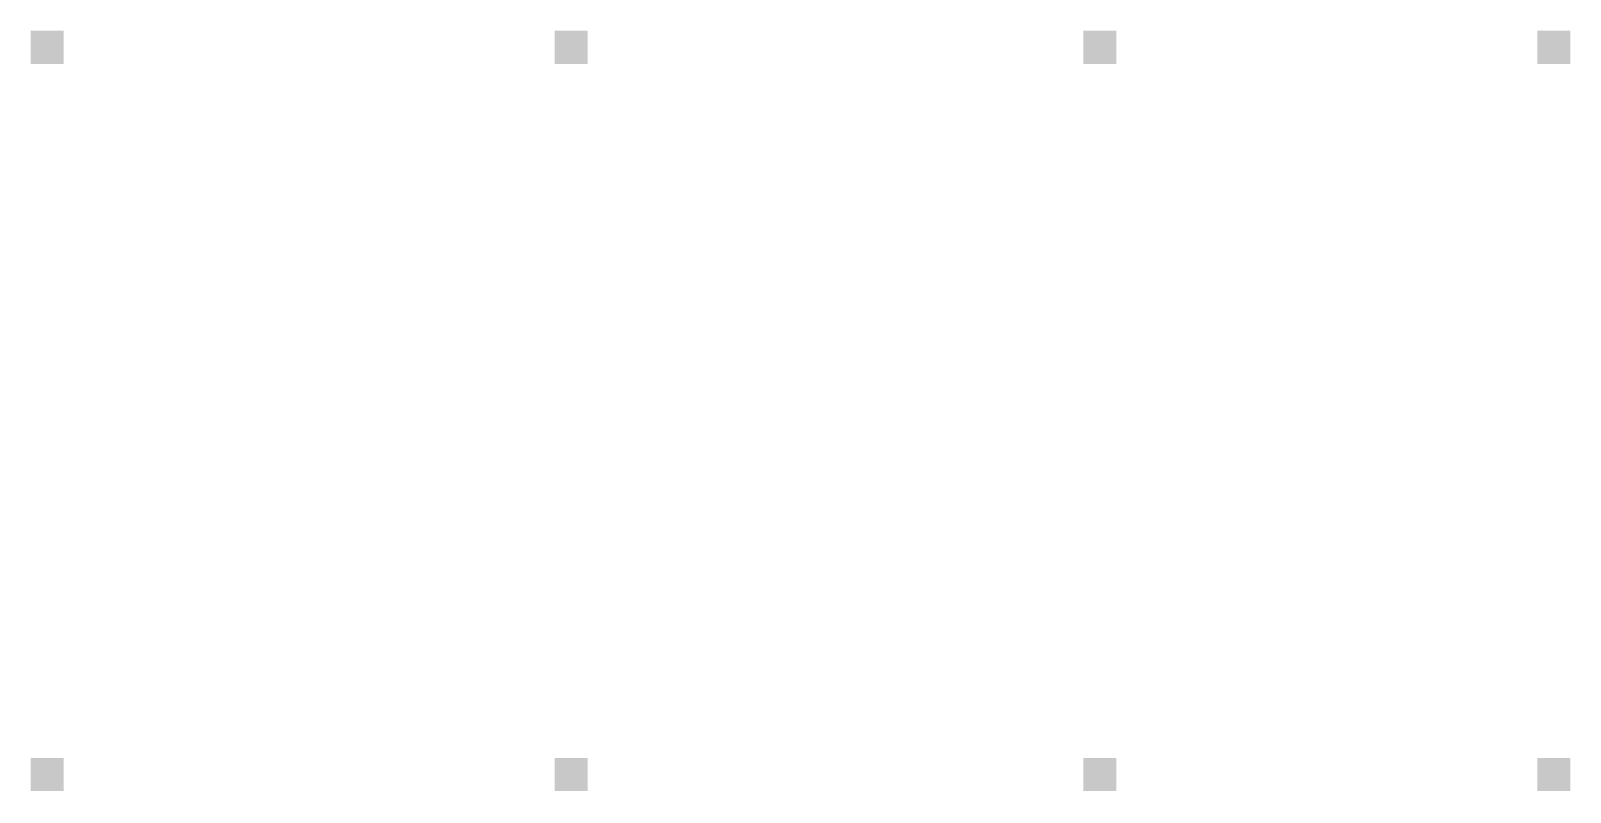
# Model space of a CAD drawing. Extents: x 79570 to 678837, y -1139230 to -612789.
# Drawn here: x 79570 to 102870, y -1139230 to -1127713 of the extents above.
import ezdxf

# ---------------------------------------------------------------- set-up
doc = ezdxf.new("R2010")
doc.units = 0
doc.header["$LTSCALE"] = 1000
doc.header["$MEASUREMENT"] = 0
doc.layers.add('结-柱-填充', color=1, linetype='Continuous')

msp = doc.modelspace()

# ---------------------------------------------------------------- hatches: boundary and pattern name
at = {"layer": '结-柱-填充'}
h = msp.add_hatch(color=8, dxfattribs=at)
h.dxf.hatch_style = 1
edge = h.paths.add_edge_path()
edge.add_line((80070.3, -1128230.1), (80070.3, -1127712.5))
edge.add_line((80070.3, -1127712.5), (79570.3, -1127712.5))
edge.add_line((79570.3, -1127712.5), (79570.3, -1128212.5))
edge.add_line((79570.3, -1128212.5), (80070.3, -1128212.5))
h = msp.add_hatch(color=8, dxfattribs=at)
h.dxf.hatch_style = 1
edge = h.paths.add_edge_path()
edge.add_line((88000.3, -1128230.1), (88000.3, -1127712.5))
edge.add_line((88000.3, -1127712.5), (87500.3, -1127712.5))
edge.add_line((87500.3, -1127712.5), (87500.3, -1128212.5))
edge.add_line((87500.3, -1128212.5), (88000.3, -1128212.5))
h = msp.add_hatch(color=8, dxfattribs=at)
h.dxf.hatch_style = 1
edge = h.paths.add_edge_path()
edge.add_line((96000.3, -1128230.1), (96000.3, -1127712.5))
edge.add_line((96000.3, -1127712.5), (95500.3, -1127712.5))
edge.add_line((95500.3, -1127712.5), (95500.3, -1128212.5))
edge.add_line((95500.3, -1128212.5), (96000.3, -1128212.5))
h = msp.add_hatch(color=8, dxfattribs=at)
h.dxf.hatch_style = 1
edge = h.paths.add_edge_path()
edge.add_line((102870.3, -1128230.1), (102870.3, -1127712.5))
edge.add_line((102870.3, -1127712.5), (102370.3, -1127712.5))
edge.add_line((102370.3, -1127712.5), (102370.3, -1128212.5))
edge.add_line((102370.3, -1128212.5), (102870.3, -1128212.5))
h = msp.add_hatch(color=8, dxfattribs=at)
h.dxf.hatch_style = 1
edge = h.paths.add_edge_path()
edge.add_line((80070.3, -1139230.1), (80070.3, -1138712.5))
edge.add_line((80070.3, -1138712.5), (79570.3, -1138712.5))
edge.add_line((79570.3, -1138712.5), (79570.3, -1139212.5))
edge.add_line((79570.3, -1139212.5), (80070.3, -1139212.5))
h = msp.add_hatch(color=8, dxfattribs=at)
h.dxf.hatch_style = 1
edge = h.paths.add_edge_path()
edge.add_line((88000.3, -1139230.1), (88000.3, -1138712.5))
edge.add_line((88000.3, -1138712.5), (87500.3, -1138712.5))
edge.add_line((87500.3, -1138712.5), (87500.3, -1139212.5))
edge.add_line((87500.3, -1139212.5), (88000.3, -1139212.5))
h = msp.add_hatch(color=8, dxfattribs=at)
h.dxf.hatch_style = 1
edge = h.paths.add_edge_path()
edge.add_line((96000.3, -1139230.1), (96000.3, -1138712.5))
edge.add_line((96000.3, -1138712.5), (95500.3, -1138712.5))
edge.add_line((95500.3, -1138712.5), (95500.3, -1139212.5))
edge.add_line((95500.3, -1139212.5), (96000.3, -1139212.5))
h = msp.add_hatch(color=8, dxfattribs=at)
h.dxf.hatch_style = 1
edge = h.paths.add_edge_path()
edge.add_line((102870.3, -1139230.1), (102870.3, -1138712.5))
edge.add_line((102870.3, -1138712.5), (102370.3, -1138712.5))
edge.add_line((102370.3, -1138712.5), (102370.3, -1139212.5))
edge.add_line((102370.3, -1139212.5), (102870.3, -1139212.5))

doc.saveas('drawing.dxf')
